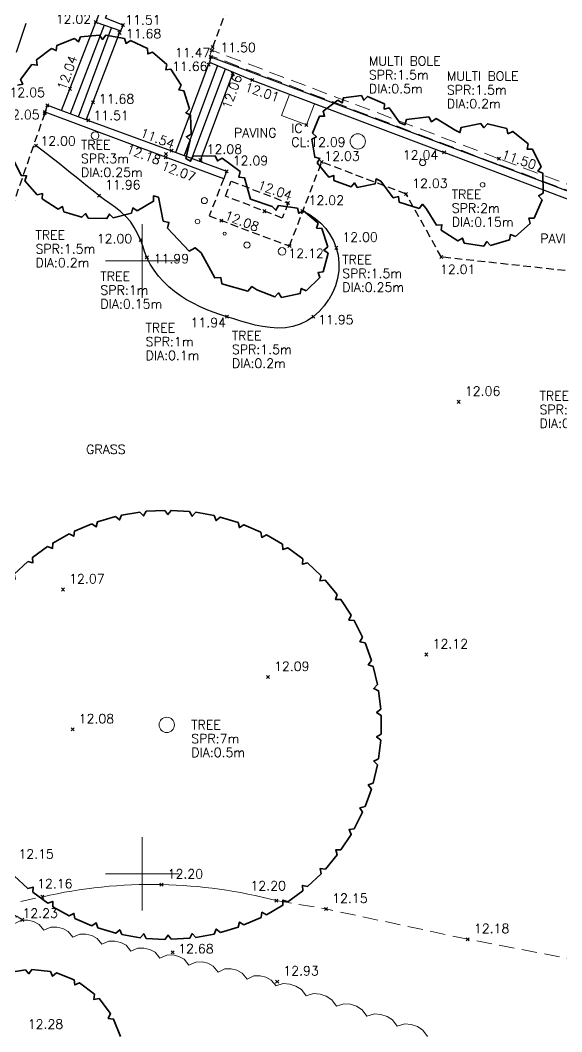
# Model space of a CAD drawing. Extents: x 521064 to 521635, y 174590 to 175241.
# Drawn here: x 521356.02 to 521373.69, y 174754.84 to 174787.85 of the extents above; entities that cross this region are included whole.
import ezdxf

# ---------------------------------------------------------------- set-up
doc = ezdxf.new("R2010")
doc.units = 0
doc.header["$PDMODE"] = 3
doc.header["$PDSIZE"] = 0.05
for name, pattern in [('Centre', [7, 4, -1, 1, -1]), ('DASHED', [0.75, 0.5, -0.25]), ('HIDDEN', [0.375, 0.25, -0.125])]:
    doc.linetypes.add(name, pattern=pattern)
doc.layers.get('0').update_dxf_attribs({"linetype": 'CONTINUOUS', "lineweight": 18})
for name, color, linetype, lineweight in [('I031G_SURVEY-GRID', 7, 'CONTINUOUS', 18), ('I910T_TXT-GEN-S', 7, 'CONTINUOUS', 13), ('I923G_SURVEY-POINT', 7, 'CONTINUOUS', 18), ('I923T_SURVEY-LEVEL', 7, 'CONTINUOUS', 13), ('I941G_TREE', 72, 'CONTINUOUS', 18), ('I941G_TREE-VEG', 6, 'CONTINUOUS', 35), ('I941T_TREE-TXT', 82, 'CONTINUOUS', 13), ('I960G_COVER', 1, 'CONTINUOUS', 18), ('I960T_COVER-TXT', 1, 'CONTINUOUS', 13), ('I963G_SW', 200, 'DASHED', 18), ('I991G_SLOPE', 21, 'DASHED', 18), ('I995G_VEGETATION', 102, 'CONTINUOUS', 18)]:
    doc.layers.add(name, color=color, linetype=linetype, lineweight=lineweight)
for name, color, linetype in [('I240G_STAIR', 10, 'CONTINUOUS'), ('I280G_BLDG-FRAME', 7, 'HIDDEN'), ('I940G_SURFACE', 200, 'HIDDEN'), ('I971G_FENCE', 5, 'Centre'), ('I972G_WALL', 10, 'CONTINUOUS')]:
    doc.layers.add(name, color=color, linetype=linetype)
doc.styles.add('MONOTXT', font='simplex.shx')

# ---------------------------------------------------------------- blocks, each defined once
blk = doc.blocks.new('HEL Vegitation')
at = {"color": 0, "linetype": 'ByBlock'}
blk.add_polyline3d([(0, 0, 0), (0.092, -0.011, 0), (0.093, 0.01, 0), (0.1, -0.008, 0), (0.182, -0.015, 0), (0.184, 0.011, 0), (0.197, -0.02, 0), (0.239, -0.021, 0), (0.268, 0.013, 0), (0.287, -0.013, 0), (0.346, -0.006, 0), (0.36, 0.011, 0), (0.371, -0.014, 0), (0.436, -0.006, 0), (0.483, 0.015, 0), (0.575, -0.005, 0), (0.575, 0.015, 0), (0.593, -0.009, 0), (0.665, -0.008, 0), (0.666, 0.017, 0), (0.679, -0.008, 0), (0.714, -0.005, 0), (0.731, 0.02, 0), (0.765, 0.004, 0)], dxfattribs=at)

msp = doc.modelspace()

# ---------------------------------------------------------------- linework, layer by layer
at = {"layer": 'I031G_SURVEY-GRID'}
for p, q in [((521360, 174781.2), (521360, 174778.8)), ((521358.8, 174780), (521361.2, 174780)), ((521360, 174761.2), (521360, 174758.8)), ((521358.8, 174760), (521361.2, 174760))]:
    msp.add_line(p, q, dxfattribs=at)
at = {"layer": 'I240G_STAIR'}
for points in [[(521357.369, 174784.908, 12.04), (521358.488, 174787.794, 12.025)], [(521358.757, 174787.698, 11.907), (521357.65, 174784.804, 11.911)], [(521357.919, 174784.705, 11.806), (521359.003, 174787.611, 11.804)], [(521359.287, 174787.51, 11.683), (521358.175, 174784.61, 11.679)], [(521361.1, 174783.542, 11.689), (521362.195, 174786.486, 11.655)], [(521362.456, 174786.377, 11.788), (521361.367, 174783.442, 11.814)], [(521361.624, 174783.346, 11.941), (521362.722, 174786.266, 11.911)], [(521362.969, 174786.163, 12.055), (521361.885, 174783.249, 12.08)]]:
    msp.add_polyline3d(points, dxfattribs=at)
at = {"layer": 'I280G_BLDG-FRAME'}
msp.add_polyline3d([(521362.905, 174782.604, 12.074), (521364.763, 174781.888, 12.042), (521364.574, 174781.398, 12.068), (521362.716, 174782.114, 12.1)], close=True, dxfattribs=at)
at = {"layer": 'I923G_SURVEY-POINT'}
for p in [(521358.488, 174787.792, 12.025), (521359.375, 174787.698, 11.507), (521359.261, 174787.443, 11.683), (521362.274, 174786.875, 11.501), (521362.301, 174786.981, 11.475), (521362.242, 174786.651, 11.467), (521362.166, 174786.407, 11.656), (521362.95, 174786.11, 12.055), (521363.591, 174785.903, 12.008), (521357.643, 174785.616, 12.036), (521356.909, 174785.079, 12.044), (521358.392, 174785.176, 11.68), (521356.821, 174784.814, 12.05), (521356.832, 174784.856, 12.05), (521358.245, 174784.584, 11.512), (521365.361, 174784.436, 12.088), (521356.537, 174783.758, 12.002), (521360.961, 174783.594, 11.536), (521360.763, 174783.384, 12.074), (521360.78, 174783.488, 12.176), (521361.903, 174783.296, 12.08), (521369.855, 174783.542, 12.037), (521371.642, 174783.336, 11.502), (521362.756, 174782.924, 12.088), (521365.859, 174783.225, 12.033), (521358.59, 174782.133, 11.958), (521368.612, 174782.183, 12.028), (521363.991, 174781.622, 12.078), (521364.763, 174781.888, 12.042), (521365.231, 174781.63, 12.023), (521362.587, 174781.316, 12.078), (521359.951, 174780.684, 11.995), (521364.809, 174780.489, 12.118), (521366.332, 174780.427, 12.003), (521360.152, 174780.113, 11.992), (521369.764, 174780.125, 12.015), (521362.765, 174778.177, 11.944), (521365.588, 174778.183, 11.951), (521370.33, 174775.401, 12.057), (521357.417, 174769.276, 12.073), (521369.277, 174767.155, 12.119), (521364.103, 174766.421, 12.092), (521357.728, 174764.711, 12.075), (521360.632, 174759.648, 12.204), (521356.746, 174759.248, 12.162), (521364.376, 174759.125, 12.203), (521366.001, 174758.852, 12.153), (521356.084, 174758.497, 12.227), (521370.625, 174757.865, 12.181), (521360.996, 174757.441, 12.678), (521364.405, 174756.484, 12.93)]:
    msp.add_point(p, dxfattribs=at)
at = {"layer": 'I940G_SURFACE'}
for points in [[(521362.301, 174786.981, 11.475), (521364.505, 174792.837, 11.558)], [(521356.821, 174784.814, 12.05), (521353.84, 174776.279, 12.043), (521352.434, 174772.615, 12.125)], [(521365.231, 174781.63, 12.023), (521365.446, 174781.522, 12.02), (521365.645, 174781.389, 12.017), (521365.827, 174781.233, 12.014), (521365.989, 174781.056, 12.011), (521366.128, 174780.86, 12.009), (521366.243, 174780.65, 12.006), (521366.332, 174780.427, 12.003), (521366.393, 174780.182, 11.998), (521366.421, 174779.931, 11.992), (521366.414, 174779.68, 11.987), (521366.376, 174779.431, 11.982), (521366.306, 174779.19, 11.977), (521366.209, 174778.959, 11.972), (521366.086, 174778.74, 11.966), (521365.939, 174778.537, 11.961), (521365.772, 174778.351, 11.956), (521365.588, 174778.183, 11.951), (521365.381, 174778.04, 11.95), (521365.155, 174777.933, 11.95), (521364.918, 174777.861, 11.949), (521364.673, 174777.821, 11.948), (521364.425, 174777.809, 11.948), (521364.177, 174777.822, 11.947), (521363.932, 174777.856, 11.947), (521363.691, 174777.905, 11.946), (521363.454, 174777.967, 11.946), (521363.222, 174778.035, 11.945), (521362.993, 174778.107, 11.944), (521362.765, 174778.177, 11.944), (521362.539, 174778.249, 11.947), (521362.315, 174778.328, 11.951), (521362.093, 174778.415, 11.954), (521361.875, 174778.511, 11.957), (521361.661, 174778.617, 11.961), (521361.452, 174778.735, 11.964), (521361.25, 174778.863, 11.968), (521361.055, 174779.004, 11.971), (521360.871, 174779.158, 11.975), (521360.697, 174779.324, 11.978), (521360.537, 174779.503, 11.981), (521360.391, 174779.694, 11.985), (521360.262, 174779.898, 11.988), (521360.152, 174780.113, 11.992), (521360.081, 174780.302, 11.993), (521360.021, 174780.495, 11.994), (521359.951, 174780.684, 11.995), (521359.853, 174780.89, 11.994), (521359.743, 174781.09, 11.992), (521359.616, 174781.281, 11.991), (521359.471, 174781.451, 11.985), (521359.307, 174781.602, 11.98), (521359.13, 174781.739, 11.974), (521358.948, 174781.869, 11.969), (521358.766, 174781.998, 11.963), (521358.59, 174782.133, 11.958), (521358.405, 174782.283, 11.962), (521358.22, 174782.433, 11.966), (521358.035, 174782.582, 11.97), (521357.849, 174782.731, 11.974), (521357.663, 174782.879, 11.978), (521357.476, 174783.027, 11.982), (521357.289, 174783.174, 11.986), (521357.102, 174783.321, 11.99), (521356.914, 174783.467, 11.994), (521356.725, 174783.613, 11.998), (521356.537, 174783.758, 12.002)], [(521362.184, 174781.466, 12.07), (521364.809, 174780.489, 12.118), (521365.859, 174783.225, 12.033)], [(521377.715, 174778.911, 12.043), (521374.548, 174779.601, 12.023), (521369.764, 174780.125, 12.015), (521368.612, 174782.183, 12.028), (521365.859, 174783.225, 12.033)], [(521362.664, 174782.685, 12.035), (521362.184, 174781.466, 12.051)]]:
    msp.add_polyline3d(points, dxfattribs=at)
at = {"layer": 'I941G_TREE'}
for centre, radius in [((521358.465, 174784.088), 0.125), ((521367.037, 174783.899), 0.25), ((521369.152, 174783.21), 0.1), ((521371.11, 174782.483), 0.075), ((521362.032, 174781.969), 0.1), ((521361.807, 174781.286), 0.075), ((521362.69, 174780.891), 0.05), ((521363.421, 174780.515), 0.1), ((521364.566, 174780.308), 0.125), ((521360.802, 174764.86), 0.25)]:
    msp.add_circle(centre, radius, dxfattribs=at)
at = {"layer": 'I941G_TREE-VEG'}
for points in [[(521357.793, 174787.259), (521357.219, 174787.032), (521357.198, 174786.861), (521357.04, 174786.931)], [(521358.606, 174787.371), (521357.992, 174787.308), (521357.925, 174787.149), (521357.793, 174787.259)], [(521359.419, 174787.258), (521358.811, 174787.364), (521358.704, 174787.229), (521358.606, 174787.371)], [(521360.171, 174786.929), (521359.615, 174787.195), (521359.475, 174787.095), (521359.419, 174787.258)], [(521357.04, 174786.931), (521356.55, 174786.558), (521356.575, 174786.387), (521356.405, 174786.412)], [(521360.805, 174786.408), (521360.342, 174786.815), (521360.18, 174786.757), (521360.171, 174786.929)], [(521356.405, 174786.412), (521356.034, 174785.919), (521356.105, 174785.762), (521355.934, 174785.74)], [(521361.275, 174785.735), (521360.94, 174786.253), (521360.768, 174786.24), (521360.805, 174786.408)], [(521361.545, 174784.96), (521361.362, 174785.549), (521361.193, 174785.583), (521361.275, 174785.735)], [(521367.159, 174785.394), (521366.565, 174785.323), (521366.524, 174785.158), (521366.38, 174785.247)], [(521367.904, 174785.124), (521367.357, 174785.365), (521367.238, 174785.244), (521367.159, 174785.394)], [(521361.594, 174784.141), (521361.578, 174784.757), (521361.425, 174784.836), (521361.545, 174784.96)], [(521366.38, 174785.247), (521365.906, 174784.884), (521365.954, 174784.721), (521365.785, 174784.724)], [(521368.407, 174784.511), (521368.059, 174784.997), (521367.895, 174784.954), (521367.904, 174785.124)], [(521365.785, 174784.724), (521365.562, 174784.17), (521365.686, 174784.054), (521365.539, 174783.971)], [(521369.35, 174784.697), (521368.628, 174784.615), (521368.575, 174784.441), (521368.407, 174784.511)], [(521370.213, 174784.271), (521369.589, 174784.645), (521369.441, 174784.539), (521369.35, 174784.697)], [(521371.049, 174784.482), (521370.412, 174784.358), (521370.367, 174784.189), (521370.213, 174784.271)], [(521371.897, 174784.322), (521371.266, 174784.477), (521371.154, 174784.343), (521371.049, 174784.482)], [(521372.598, 174783.82), (521372.091, 174784.226), (521371.933, 174784.151), (521371.897, 174784.322)], [(521361.42, 174783.339), (521361.572, 174783.936), (521361.446, 174784.054), (521361.594, 174784.141)], [(521365.539, 174783.971), (521365.63, 174783.38), (521365.796, 174783.344), (521365.712, 174783.197)], [(521373.022, 174783.068), (521372.734, 174783.65), (521372.559, 174783.649), (521372.598, 174783.82)], [(521355.785, 174783.343), (521356.054, 174782.789), (521356.226, 174782.78), (521356.169, 174782.618)], [(521362.38, 174783.428), (521361.651, 174783.42), (521361.581, 174783.252), (521361.42, 174783.339)], [(521363.196, 174782.915), (521362.613, 174783.352), (521362.455, 174783.262), (521362.38, 174783.428)], [(521365.712, 174783.197), (521366.091, 174782.735), (521366.252, 174782.789), (521366.254, 174782.62)], [(521373.091, 174782.208), (521373.074, 174782.858), (521372.915, 174782.93), (521373.022, 174783.068)], [(521356.169, 174782.618), (521356.578, 174782.157), (521356.746, 174782.196), (521356.735, 174782.024)], [(521363.531, 174782.011), (521363.335, 174782.713), (521363.154, 174782.737), (521363.196, 174782.915)], [(521366.254, 174782.62), (521366.816, 174782.415), (521366.927, 174782.544), (521367.016, 174782.399)], [(521367.016, 174782.399), (521367.603, 174782.51), (521367.633, 174782.676), (521367.783, 174782.598)], [(521367.783, 174782.598), (521368.196, 174782.054), (521368.368, 174782.099), (521368.384, 174781.922)], [(521356.735, 174782.024), (521357.254, 174781.691), (521357.405, 174781.774), (521357.441, 174781.605)], [(521359.842, 174781.638), (521360.374, 174781.949), (521360.37, 174782.121), (521360.536, 174782.076)], [(521360.536, 174782.076), (521360.69, 174781.3), (521360.874, 174781.256), (521360.83, 174781.073)], [(521372.791, 174781.4), (521373.049, 174781.995), (521372.936, 174782.128), (521373.091, 174782.208)], [(521359.055, 174781.405), (521359.651, 174781.56), (521359.694, 174781.727), (521359.842, 174781.638)], [(521365.07, 174781.72), (521364.448, 174781.803), (521364.364, 174781.653), (521364.239, 174781.772)], [(521365.746, 174781.234), (521365.263, 174781.636), (521365.112, 174781.553), (521365.07, 174781.72)], [(521368.384, 174781.922), (521369.034, 174781.714), (521369.149, 174781.85), (521369.264, 174781.714)], [(521369.264, 174781.714), (521369.608, 174781.163), (521369.781, 174781.181), (521369.76, 174781.008)], [(521357.441, 174781.605), (521358.031, 174781.426), (521358.154, 174781.546), (521358.234, 174781.394)], [(521358.234, 174781.394), (521358.85, 174781.381), (521358.936, 174781.53), (521359.055, 174781.405)], [(521372.178, 174780.792), (521372.663, 174781.224), (521372.616, 174781.392), (521372.791, 174781.4)], [(521360.83, 174781.073), (521361.535, 174780.323), (521361.725, 174780.43), (521361.929, 174780.258), (521362.371, 174779.444), (521362.57, 174779.454), (521362.603, 174779.257)], [(521366.058, 174780.461), (521365.864, 174781.059), (521365.692, 174781.07), (521365.746, 174781.234)], [(521369.76, 174781.008), (521370.303, 174780.653), (521370.453, 174780.743), (521370.507, 174780.576)], [(521371.366, 174780.5), (521371.988, 174780.687), (521372.016, 174780.859), (521372.178, 174780.792)], [(521365.91, 174779.642), (521366.065, 174780.251), (521365.925, 174780.352), (521366.058, 174780.461)], [(521370.507, 174780.576), (521371.149, 174780.484), (521371.248, 174780.629), (521371.366, 174780.5)], [(521365.347, 174779.028), (521365.803, 174779.46), (521365.739, 174779.62), (521365.91, 174779.642)], [(521362.603, 174779.257), (521363.452, 174779.015), (521363.584, 174779.165), (521363.747, 174779.051)], [(521363.747, 174779.051), (521364.334, 174778.826), (521364.451, 174778.953), (521364.544, 174778.808)], [(521364.544, 174778.808), (521365.16, 174778.931), (521365.191, 174779.1), (521365.347, 174779.028)], [(521359.929, 174771.806), (521359.33, 174771.704), (521359.262, 174771.545), (521359.132, 174771.658)], [(521360.739, 174771.86), (521360.131, 174771.828), (521360.046, 174771.678), (521359.929, 174771.806)], [(521361.549, 174771.82), (521360.942, 174771.859), (521360.839, 174771.72), (521360.739, 174771.86)], [(521362.349, 174771.687), (521361.75, 174771.796), (521361.633, 174771.67), (521361.549, 174771.82)], [(521358.357, 174771.419), (521357.797, 174771.182), (521357.767, 174771.012), (521357.615, 174771.092)], [(521359.132, 174771.658), (521358.548, 174771.487), (521358.499, 174771.322), (521358.357, 174771.419)], [(521363.128, 174771.463), (521362.546, 174771.64), (521362.415, 174771.528), (521362.349, 174771.687)], [(521363.876, 174771.149), (521363.318, 174771.392), (521363.175, 174771.297), (521363.128, 174771.463)], [(521357.615, 174771.092), (521357.085, 174770.792), (521357.076, 174770.62), (521356.915, 174770.682)], [(521364.583, 174770.752), (521364.057, 174771.058), (521363.904, 174770.979), (521363.876, 174771.149)], [(521365.239, 174770.275), (521364.752, 174770.64), (521364.591, 174770.579), (521364.583, 174770.752)], [(521356.915, 174770.682), (521356.424, 174770.322), (521356.435, 174770.15), (521356.268, 174770.193)], [(521356.268, 174770.193), (521355.822, 174769.779), (521355.852, 174769.61), (521355.681, 174769.633)], [(521365.836, 174769.725), (521365.394, 174770.144), (521365.227, 174770.103), (521365.239, 174770.275)], [(521366.364, 174769.11), (521365.974, 174769.577), (521365.803, 174769.556), (521365.836, 174769.725)], [(521366.819, 174768.438), (521366.485, 174768.947), (521366.313, 174768.946), (521366.364, 174769.11)], [(521367.192, 174767.718), (521366.92, 174768.263), (521366.749, 174768.281), (521366.819, 174768.438)], [(521367.48, 174766.96), (521367.272, 174767.532), (521367.104, 174767.57), (521367.192, 174767.718)], [(521367.678, 174766.174), (521367.538, 174766.766), (521367.376, 174766.823), (521367.48, 174766.96)], [(521367.784, 174765.37), (521367.713, 174765.974), (521367.558, 174766.05), (521367.678, 174766.174)], [(521367.796, 174764.559), (521367.796, 174765.167), (521367.651, 174765.26), (521367.784, 174765.37)], [(521367.714, 174763.752), (521367.784, 174764.356), (521367.651, 174764.465), (521367.796, 174764.559)], [(521367.539, 174762.96), (521367.679, 174763.552), (521367.559, 174763.676), (521367.714, 174763.752)], [(521367.274, 174762.193), (521367.481, 174762.765), (521367.377, 174762.902), (521367.539, 174762.96)], [(521366.922, 174761.462), (521367.194, 174762.007), (521367.106, 174762.155), (521367.274, 174762.193)], [(521366.488, 174760.777), (521366.821, 174761.287), (521366.751, 174761.444), (521366.922, 174761.462)], [(521365.978, 174760.147), (521366.368, 174760.614), (521366.316, 174760.779), (521366.488, 174760.777)], [(521355.825, 174759.938), (521356.272, 174759.524), (521356.439, 174759.567), (521356.428, 174759.395)], [(521365.398, 174759.58), (521365.839, 174759.999), (521365.807, 174760.168), (521365.978, 174760.147)], [(521364.756, 174759.084), (521365.243, 174759.449), (521365.231, 174759.621), (521365.398, 174759.58)], [(521356.428, 174759.395), (521356.919, 174759.036), (521357.08, 174759.098), (521357.09, 174758.926)], [(521357.09, 174758.926), (521357.619, 174758.626), (521357.772, 174758.706), (521357.801, 174758.536)], [(521364.062, 174758.665), (521364.587, 174758.972), (521364.595, 174759.144), (521364.756, 174759.084)], [(521357.801, 174758.536), (521358.362, 174758.3), (521358.504, 174758.397), (521358.553, 174758.232)], [(521363.323, 174758.33), (521363.881, 174758.574), (521363.908, 174758.744), (521364.062, 174758.665)], [(521358.553, 174758.232), (521359.137, 174758.061), (521359.267, 174758.174), (521359.335, 174758.016)], [(521361.755, 174757.925), (521362.354, 174758.034), (521362.419, 174758.194), (521362.551, 174758.082)], [(521362.551, 174758.082), (521363.133, 174758.26), (521363.18, 174758.425), (521363.323, 174758.33)], [(521359.335, 174758.016), (521359.934, 174757.914), (521360.051, 174758.042), (521360.136, 174757.892)], [(521360.136, 174757.892), (521360.744, 174757.861), (521360.844, 174758), (521360.947, 174757.862)], [(521360.947, 174757.862), (521361.554, 174757.901), (521361.637, 174758.051), (521361.755, 174757.925)], [(521356.196, 174756.871), (521355.592, 174756.767), (521355.536, 174756.604), (521355.396, 174756.705)], [(521357.011, 174756.815), (521356.401, 174756.878), (521356.303, 174756.736), (521356.196, 174756.871)], [(521357.781, 174756.542), (521357.21, 174756.767), (521357.078, 174756.657), (521357.011, 174756.815)], [(521358.449, 174756.07), (521357.96, 174756.441), (521357.803, 174756.371), (521357.781, 174756.542)], [(521358.964, 174755.437), (521358.594, 174755.926), (521358.423, 174755.9), (521358.449, 174756.07)], [(521359.29, 174754.687), (521359.065, 174755.258), (521358.894, 174755.28), (521358.964, 174755.437)]]:
    msp.add_lwpolyline(points, dxfattribs=at)
msp.add_polyline3d([(521363.531, 174782.011, 0), (521364.239, 174781.772, 0)], dxfattribs=at)
at = {"layer": 'I960G_COVER'}
msp.add_polyline3d([(521365.361, 174784.436, 12.088), (521364.549, 174784.746, 12.093), (521364.811, 174785.433, 12.101), (521365.623, 174785.123, 12.096)], close=True, dxfattribs=at)
at = {"layer": 'I963G_SW'}
for points in [[(521362.211, 174786.707, 11.501), (521362.274, 174786.875, 11.501)], [(521382.675, 174779.012, 11.529), (521371.579, 174783.167, 11.502), (521362.211, 174786.707, 11.501)], [(521382.738, 174779.181, 11.529), (521371.642, 174783.336, 11.502), (521362.274, 174786.875, 11.501)]]:
    msp.add_polyline3d(points, dxfattribs=at)
at = {"layer": 'I971G_FENCE'}
msp.add_polyline3d([(521352.029, 174775.815, 12.057), (521354.278, 174782.078, 12.064), (521356.466, 174788.482, 11.989)], dxfattribs=at)
at = {"layer": 'I972G_WALL'}
for points in [[(521359.301, 174787.505, 11.515), (521359.375, 174787.698, 11.507), (521358.809, 174787.925, 11.511), (521360.546, 174792.541, 11.564), (521360.328, 174792.627, 11.56), (521358.485, 174787.795, 12.034)], [(521358.485, 174787.795, 12.034), (521359.301, 174787.505, 11.515)], [(521382.551, 174778.801, 11.51), (521382.614, 174778.978, 11.522), (521371.519, 174783.164, 11.515), (521362.242, 174786.651, 11.467), (521362.195, 174786.486, 11.465)], [(521362.195, 174786.486, 11.465), (521363.591, 174785.903, 12.008)], [(521363.591, 174785.903, 12.008), (521369.855, 174783.542, 12.037)], [(521356.832, 174784.856, 12.05), (521356.909, 174785.079, 12.044), (521358.245, 174784.584, 11.512), (521360.961, 174783.594, 11.536), (521362.756, 174782.924, 12.088), (521362.662, 174782.679, 12.056), (521360.763, 174783.384, 12.074)], [(521360.763, 174783.384, 12.074), (521356.832, 174784.856, 12.05)], [(521378.593, 174780.23, 12.071), (521369.855, 174783.542, 12.037)]]:
    msp.add_polyline3d(points, dxfattribs=at)
at = {"layer": 'I991G_SLOPE'}
for points in [[(521355.304, 174758.93, 12.146), (521356.985, 174759.301, 12.165), (521357.225, 174759.35, 12.167), (521357.466, 174759.396, 12.17), (521357.707, 174759.438, 12.173), (521357.949, 174759.476, 12.175), (521358.191, 174759.51, 12.178), (521358.434, 174759.541, 12.18), (521358.677, 174759.568, 12.183), (521358.921, 174759.591, 12.186), (521359.165, 174759.61, 12.188), (521359.409, 174759.626, 12.191), (521359.653, 174759.638, 12.193), (521359.898, 174759.646, 12.196), (521360.143, 174759.65, 12.199), (521360.388, 174759.651, 12.201), (521360.632, 174759.648, 12.204), (521360.869, 174759.642, 12.204), (521361.106, 174759.631, 12.204), (521361.342, 174759.618, 12.204), (521361.578, 174759.601, 12.204), (521361.814, 174759.58, 12.204), (521362.05, 174759.556, 12.204), (521362.285, 174759.529, 12.203), (521362.52, 174759.498, 12.203), (521362.754, 174759.463, 12.203), (521362.988, 174759.425, 12.203), (521363.221, 174759.384, 12.203), (521363.453, 174759.339, 12.203), (521363.685, 174759.291, 12.203), (521363.916, 174759.239, 12.203), (521364.146, 174759.184, 12.203), (521364.376, 174759.125, 12.203)], [(521364.376, 174759.125, 12.203), (521366.001, 174758.852, 12.153)], [(521378.772, 174756.299, 12.289), (521370.625, 174757.865, 12.181), (521366.001, 174758.852, 12.153)]]:
    msp.add_polyline3d(points, dxfattribs=at)
at = {"layer": 'I995G_VEGETATION', "linetype": 'Continuous'}
for points in [[(521355.844, 174758.383, 12.24), (521356.068, 174758.483, 12.24), (521356.269, 174758.487, 12.24), (521356.459, 174758.441, 12.24), (521356.636, 174758.347, 12.24), (521356.791, 174758.156, 12.24), (521357.015, 174758.256, 12.321), (521357.216, 174758.26, 12.321), (521357.406, 174758.214, 12.321), (521357.584, 174758.12, 12.321), (521357.738, 174757.929, 12.321), (521357.963, 174758.029, 12.402), (521358.164, 174758.032, 12.402), (521358.353, 174757.987, 12.402), (521358.531, 174757.893, 12.402), (521358.686, 174757.702, 12.402), (521358.91, 174757.802, 12.484), (521359.111, 174757.805, 12.484), (521359.301, 174757.76, 12.484), (521359.478, 174757.666, 12.484), (521359.633, 174757.474, 12.484), (521359.857, 174757.575, 12.565), (521360.059, 174757.578, 12.565), (521360.248, 174757.533, 12.565), (521360.426, 174757.439, 12.565), (521360.58, 174757.247, 12.565), (521360.805, 174757.348, 12.646), (521361.006, 174757.351, 12.646), (521361.195, 174757.305, 12.646), (521361.373, 174757.211, 12.646), (521361.528, 174757.02, 12.646), (521361.752, 174757.121, 12.727), (521361.953, 174757.124, 12.727), (521362.143, 174757.078, 12.727), (521362.321, 174756.984, 12.727), (521362.475, 174756.793, 12.727), (521362.7, 174756.893, 12.808), (521362.901, 174756.897, 12.808), (521363.09, 174756.851, 12.808), (521363.268, 174756.757, 12.808), (521363.422, 174756.566, 12.808), (521363.647, 174756.666, 12.889), (521363.848, 174756.669, 12.889), (521364.038, 174756.624, 12.889), (521364.215, 174756.53, 12.889), (521364.37, 174756.339, 12.889)], [(521364.357, 174756.342, 12.961), (521364.603, 174756.419, 12.961), (521364.817, 174756.4, 12.961), (521365.015, 174756.334, 12.961), (521365.198, 174756.221, 12.961), (521365.349, 174756.013, 12.961), (521365.595, 174756.089, 13.023), (521365.809, 174756.07, 13.023), (521366.007, 174756.005, 13.023), (521366.189, 174755.891, 13.023), (521366.34, 174755.683, 13.023), (521366.586, 174755.759, 13.086), (521366.8, 174755.741, 13.086), (521366.998, 174755.675, 13.086), (521367.181, 174755.562, 13.086), (521367.332, 174755.353, 13.086), (521367.578, 174755.43, 13.148), (521367.792, 174755.411, 13.148), (521367.99, 174755.345, 13.148), (521368.172, 174755.232, 13.148), (521368.323, 174755.024, 13.148), (521368.569, 174755.1, 13.21), (521368.783, 174755.082, 13.21), (521368.981, 174755.016, 13.21), (521369.164, 174754.902, 13.21), (521369.315, 174754.694, 13.21)]]:
    msp.add_polyline3d(points, dxfattribs=at)

# ---------------------------------------------------------------- block references
at = {"layer": 'I995G_VEGETATION', "linetype": 'Continuous', "xscale": 2.291943569861276, "yscale": 2.291943569861276, "zscale": 2.291943569861276, "rotation": 152.6612599313012}
msp.add_blockref('HEL Vegitation', (521356.084, 174758.497, 12.227), dxfattribs=at)

# ---------------------------------------------------------------- texts
at = {"layer": 'I910T_TXT-GEN-S', "style": 'MONOTXT'}
for s, p in [('PAVING', (521362.995, 174784.031)), ('PAVING', (521372.992, 174780.58)), ('GRASS', (521358.172, 174773.701))]:
    msp.add_text(s, height=0.3, dxfattribs=at).set_placement(p)
at = {"layer": 'I923T_SURVEY-LEVEL', "style": 'MONOTXT'}
for s, p in [('12.02', (521357.179, 174787.744, 12.025)), ('11.51', (521359.446, 174787.714, 11.507)), ('11.68', (521359.467, 174787.264, 11.683)), ('11.47', (521361.067, 174786.645, 11.467)), ('11.50', (521362.552, 174786.814, 11.501)), ('11.66', (521360.975, 174786.2, 11.656)), ('12.05', (521355.67, 174785.348, 12.05)), ('11.68', (521358.585, 174785.138, 11.68)), ('12.05', (521355.496, 174784.625, 12.05)), ('11.51', (521358.407, 174784.595, 11.512)), ('12.00', (521356.679, 174783.764, 12.002)), ('CL:12.09', (521364.865, 174783.726, 12.088)), ('12.08', (521362.103, 174783.496, 12.08)), ('12.04', (521368.505, 174783.308, 12.037)), ('12.09', (521362.956, 174783.124, 12.088)), ('12.03', (521365.943, 174783.269, 12.033)), ('11.96', (521358.79, 174782.333, 11.958)), ('12.03', (521368.812, 174782.383, 12.028)), ('12.02', (521365.431, 174781.83, 12.023)), ('12.00', (521358.519, 174780.576, 11.995)), ('12.00', (521366.532, 174780.627, 12.003)), ('12.12', (521364.769, 174780.095, 12.118)), ('11.99', (521360.375, 174779.923, 11.992)), ('12.01', (521369.719, 174779.573, 12.015)), ('11.94', (521361.58, 174777.837, 11.944)), ('11.95', (521365.74, 174777.931, 11.951)), ('12.06', (521370.53, 174775.601, 12.057)), ('12.07', (521357.617, 174769.476, 12.073)), ('12.12', (521369.477, 174767.355, 12.119)), ('12.09', (521364.303, 174766.621, 12.092)), ('12.08', (521357.928, 174764.911, 12.075)), ('12.15', (521355.961, 174760.495, 12.147)), ('12.20', (521360.832, 174759.848, 12.204)), ('12.16', (521356.572, 174759.529, 12.162)), ('12.20', (521363.534, 174759.458, 12.203)), ('12.15', (521366.201, 174759.052, 12.153)), ('12.23', (521356.093, 174758.565, 12.227)), ('12.18', (521370.825, 174758.065, 12.181)), ('12.68', (521361.176, 174757.405, 12.678)), ('12.93', (521364.605, 174756.685, 12.93)), ('12.28', (521356.266, 174754.944, 12.278))]:
    msp.add_text(s, height=0.3, dxfattribs=at).set_placement(p)
for s, rotation, p in [('12.04', 69.6236, (521357.496, 174785.545, 12.036)), ('12.06', 70.0582, (521362.873, 174784.926, 12.055)), ('12.01', 341.1616, (521363.32, 174785.554, 12.008)), ('11.54', 339.1988, (521359.907, 174784.062, 11.536)), ('12.18', 339.2994, (521359.45, 174783.537, 12.176)), ('11.50', 341.1881, (521371.704, 174783.354, 11.502)), ('12.07', 339.0151, (521360.594, 174782.994, 12.074)), ('12.04', 340.4714, (521363.739, 174782.357, 12.042)), ('12.08', 338.7204, (521362.659, 174781.371, 12.078))]:
    msp.add_text(s, height=0.3, rotation=rotation, dxfattribs=at).set_placement(p)
at = {"layer": 'I941T_TREE-TXT', "style": 'MONOTXT'}
for s, p in [('MULTI BOLE', (521367.398, 174786.372)), ('SPR:1.5m', (521367.398, 174785.922)), ('MULTI BOLE', (521369.943, 174785.882)), ('DIA:0.5m', (521367.398, 174785.472)), ('SPR:1.5m', (521369.943, 174785.432)), ('DIA:0.2m', (521369.943, 174784.982)), ('TREE', (521358.003, 174783.64)), ('SPR:3m', (521358.003, 174783.19)), ('DIA:0.25m', (521358.003, 174782.74)), ('TREE', (521370.103, 174782.022)), ('SPR:2m', (521370.103, 174781.572)), ('DIA:0.15m', (521370.103, 174781.122)), ('TREE', (521356.519, 174780.693)), ('SPR:1.5m', (521356.519, 174780.243)), ('DIA:0.2m', (521356.519, 174779.793)), ('TREE', (521366.53, 174779.892)), ('TREE', (521358.638, 174779.347)), ('SPR:1.5m', (521366.53, 174779.442)), ('SPR:1m', (521358.638, 174778.897)), ('DIA:0.25m', (521366.53, 174778.992)), ('DIA:0.15m', (521358.638, 174778.447)), ('TREE', (521360.112, 174777.666)), ('TREE', (521362.929, 174777.41)), ('SPR:1m', (521360.112, 174777.216)), ('DIA:0.1m', (521360.112, 174776.766)), ('SPR:1.5m', (521362.929, 174776.96)), ('DIA:0.2m', (521362.929, 174776.51)), ('TREE', (521372.967, 174775.449)), ('SPR:1.5m', (521372.967, 174774.999)), ('DIA:0.2m', (521372.967, 174774.549)), ('TREE', (521361.602, 174764.71)), ('SPR:7m', (521361.602, 174764.26)), ('DIA:0.5m', (521361.602, 174763.81))]:
    msp.add_text(s, height=0.3, dxfattribs=at).set_placement(p)
at = {"layer": 'I960T_COVER-TXT', "style": 'MONOTXT'}
msp.add_text('IC', height=0.3, dxfattribs=at).set_placement((521364.865, 174784.176))

doc.saveas('drawing.dxf')
